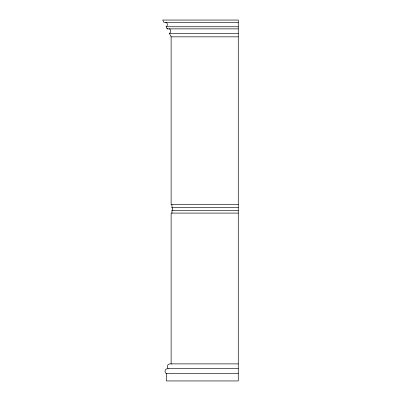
<?xml version="1.0" encoding="UTF-8"?>
<svg xmlns="http://www.w3.org/2000/svg" width="401" height="401" viewBox="0 0 401 401"><rect width="100%" height="100%" fill="white"/><g stroke="black" fill="none" stroke-linecap="round" stroke-linejoin="round"><path stroke-width="0.6" d="M171.964 213.091L171.964 210.61L172.801 209.157L171.964 207.703L171.964 204.695M238.269 28.872L167.142 28.872L166.084 26.752C167.979 25.895 167.763 22.847 165.763 22.266M238.269 204.695L171.127 204.695L171.127 36.837L169.392 33.373C171.357 32.486 171.132 29.333 169.062 28.732M167.142 28.872L167.763 28.656M238.269 22.401L163.909 22.401L162.731 20.05L238.269 20.05L238.269 380.95L166.395 380.95L166.395 373.622C164.059 372.584 164.841 368.735 167.402 368.699L238.269 368.699M166.084 26.752L238.269 26.752M169.392 33.373L238.269 33.373M171.127 36.837L238.269 36.837M171.964 207.703L238.269 207.703M171.964 210.61L238.269 210.61M238.269 213.091L171.127 213.091L171.127 364.163M238.269 363.887L169.763 363.887C167.468 363.933 166.365 367.121 168.139 368.574M166.395 373.622L238.269 373.622"/></g></svg>
